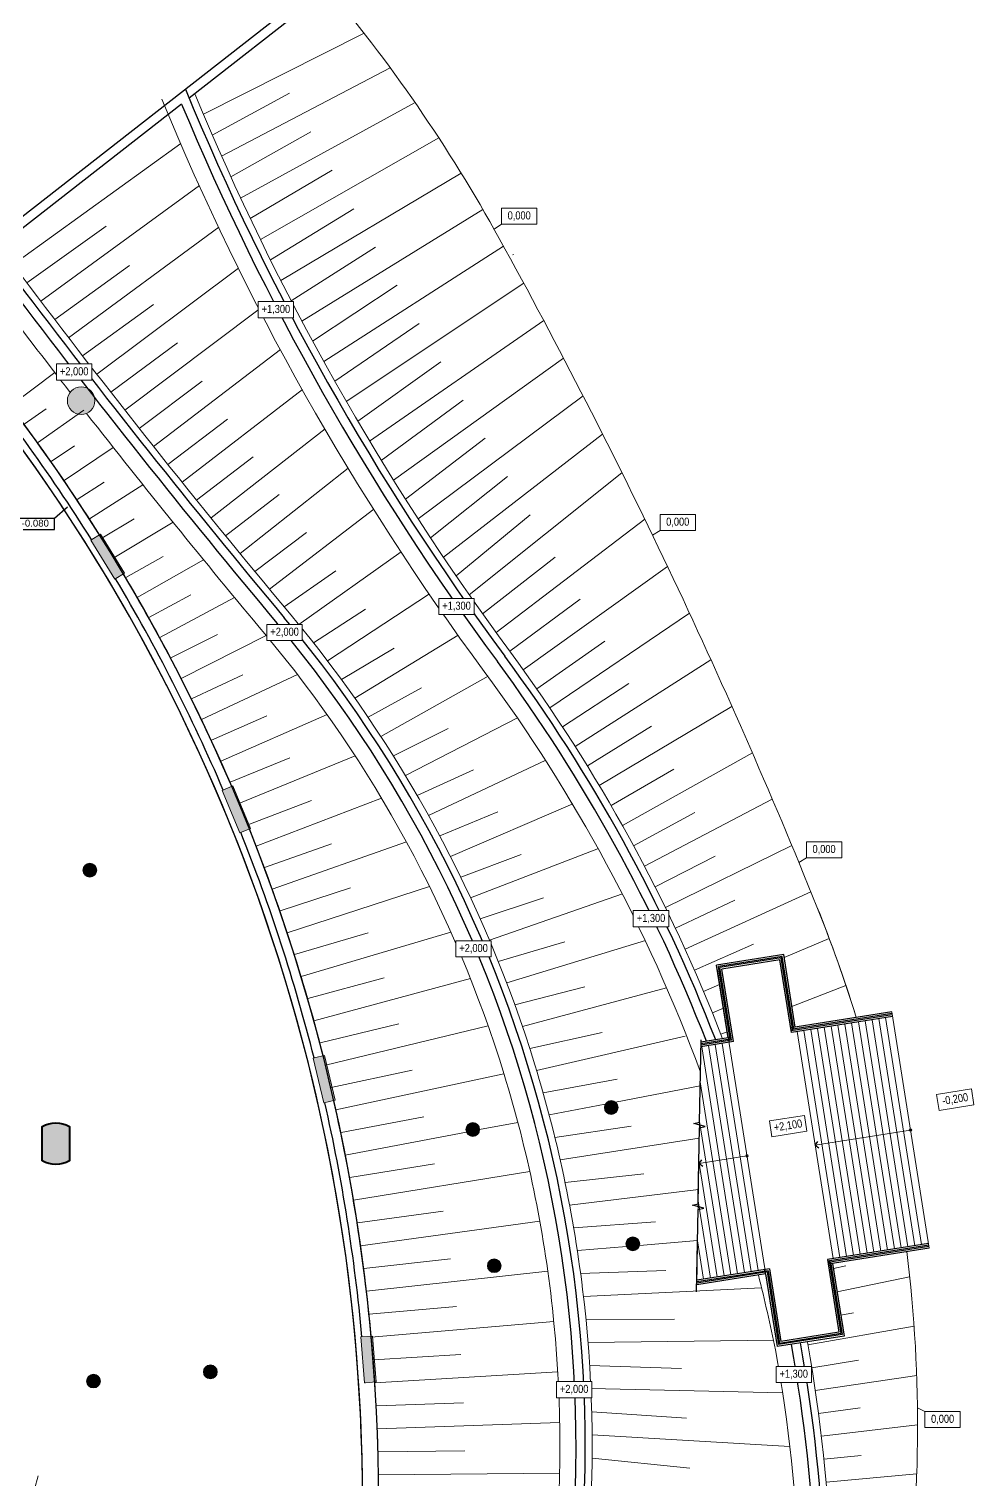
# Model space of a CAD drawing. Header units: millimetres. Extents: x 72919 to 485785, y -53256 to 338519.
# Drawn here: x 400442 to 441544, y 181885 to 244956 of the extents above; entities that cross this region are included whole.
import ezdxf
from ezdxf.enums import TextEntityAlignment as Align

# ---------------------------------------------------------------- set-up
doc = ezdxf.new("R2010")
doc.units = ezdxf.units.MM
doc.set_wipeout_variables(frame=1)
for name, color, linetype, lineweight in [('door', 177, 'Continuous', 9), ('gr', 251, 'Continuous', 40), ('h', 7, 'Continuous', 9), ('stairs', 4, 'Continuous', 5), ('wall', 5, 'Continuous', 40)]:
    doc.layers.add(name, color=color, linetype=linetype, lineweight=lineweight)
doc.styles.add('STW_ARIAL', font='arial.ttf')
doc.styles.add('Шрифт надписей', font='ARIALN.TTF')

# ---------------------------------------------------------------- blocks, each defined once
blk = doc.blocks.new('Пилон 1')
at = {"layer": 'wall', "lineweight": 9, "ltscale": 400, "true_color": 0x000000}
h = blk.add_hatch(color=18, dxfattribs=at)
h.dxf.hatch_style = 1
edge = h.paths.add_edge_path()
edge.add_line((600, -750), (600, 750))
edge.add_arc((0, -375), 1275, 61.92751, 118.07249)
edge.add_line((-600, 750), (-600, -750))
edge.add_arc((0, 375), 1275, 241.92751, 298.07249)
at = {"layer": 'wall', "color": 0, "ltscale": 400}
blk.add_lwpolyline([(600, -750), (600, 750, 0.25), (-600, 750), (-600, -750, 0.25), (600, -750)], format="xyb", dxfattribs=at)
blk = doc.blocks.new('Откосы  по обваловке')
at = {"layer": 'gr', "lineweight": 18, "flags": 128}
for points in [[(35126.223, 32719.976), (35157.835, 32730.313, 0.175307), (35200.105, 32763.33), (35201.249, 32765.21)], [(35199.512, 32758.06, -0.003692), (35202.57, 32762.51)], [(35127.839, 32716.525, -0.05559), (35147.589, 32719.482, 0.097225), (35168.748, 32724.467, 0.047263), (35177.986, 32729.752, 0.100051), (35193.344, 32746, -0.012895), (35203.693, 32761.672, -0.012895)], [(35127.236, 32717.813, -0.056282), (35147.536, 32720.881, 0.097225), (35168.17, 32725.742, 0.047263), (35177.18, 32730.896, 0.100051), (35192.157, 32746.741, -0.00844), (35198.865, 32757.099, -0.00844)], [(35184.374, 32717.168, 0.02078), (35188.337, 32720.23, 0.030112), (35211.673, 32742.397, 0.049716), (35219.884, 32753.163)], [(35184.291, 32717.109, 0.021202), (35188.337, 32720.23)], [(35131.947, 32707.751, 0.139769), (35169.464, 32715.956, 0.008741), (35172.322, 32717.667, 0.008741)], [(35132.621, 32706.31, 0.136535), (35170.141, 32714.705), (35170.221, 32714.75)], [(35134.509, 32701.335, -0.026096), (35159.551, 32706.914, 0.068771), (35175.295, 32711.86, 0.068771)]]:
    blk.add_lwpolyline(points, format="xyb", dxfattribs=at)
for points in [[(35211.293, 32756.843), (35204.281, 32761.959)], [(35206.865, 32758.81), (35203.452, 32761.326)], [(35200.122, 32758.958), (35198.138, 32760.348)], [(35209.81, 32755.509), (35202.883, 32760.507)], [(35198.514, 32758.827), (35197.573, 32759.522)], [(35205.561, 32757.317), (35202.314, 32759.683)], [(35198.966, 32757.25), (35196.979, 32758.718)], [(35208.352, 32754.152), (35201.75, 32758.86)], [(35204.275, 32755.809), (35201.186, 32758.034)], [(35197.364, 32757.151), (35196.392, 32757.908)], [(35197.816, 32755.53), (35195.778, 32757.119)], [(35206.92, 32752.772), (35200.626, 32757.208)], [(35196.256, 32755.433), (35195.171, 32756.323)], [(35203.008, 32754.284), (35200.067, 32756.378)], [(35218.331, 32750.758), (35212.81, 32756.312)], [(35196.672, 32753.798), (35194.537, 32755.55)], [(35205.512, 32751.369), (35199.511, 32755.549)], [(35214.84, 32753.04), (35212.069, 32755.66)], [(35217.258, 32749.216), (35211.318, 32754.988)], [(35195.149, 32753.701), (35193.911, 32754.771)], [(35201.758, 32752.745), (35198.957, 32754.716)], [(35213.535, 32751.633), (35210.589, 32754.324)], [(35195.531, 32752.048), (35193.257, 32754.014)], [(35204.13, 32749.943), (35198.406, 32753.885)], [(35216.156, 32747.72), (35209.849, 32753.638)], [(35193.986, 32752), (35192.611, 32753.25)], [(35200.527, 32751.191), (35197.855, 32753.049)], [(35212.235, 32750.225), (35209.131, 32752.961)], [(35194.392, 32750.279), (35191.938, 32752.51)], [(35192.768, 32750.332), (35191.273, 32751.763)], [(35202.774, 32748.495), (35197.309, 32752.214)], [(35215.022, 32746.266), (35208.404, 32752.263)], [(35199.314, 32749.622), (35196.764, 32751.375)], [(35210.939, 32748.815), (35207.698, 32751.574)], [(35193.252, 32748.485), (35190.581, 32751.041)], [(35201.444, 32747.026), (35196.222, 32750.537)], [(35213.855, 32744.85), (35206.982, 32750.863)], [(35191.497, 32748.701), (35189.897, 32750.311)], [(35209.647, 32747.403), (35206.289, 32750.162)], [(35192.109, 32746.665), (35189.188, 32749.606)], [(35198.121, 32748.038), (35195.681, 32749.695)], [(35212.653, 32743.469), (35205.586, 32749.439)], [(35190.173, 32747.107), (35188.486, 32748.894)], [(35200.14, 32745.535), (35195.144, 32748.855)], [(35208.359, 32745.987), (35204.905, 32748.726)], [(35190.925, 32744.854), (35187.759, 32748.207)], [(35196.911, 32746.393), (35194.606, 32748.007)], [(35211.414, 32742.12), (35204.214, 32747.99)], [(35188.798, 32745.552), (35187.038, 32747.513)], [(35189.667, 32743.086), (35186.294, 32746.845)], [(35198.788, 32743.932), (35194.073, 32747.162)], [(35207.073, 32744.567), (35203.546, 32747.266)], [(35187.372, 32744.039), (35185.557, 32746.169)], [(35195.726, 32744.656), (35193.537, 32746.308)], [(35210.156, 32740.785), (35202.868, 32746.518)], [(35188.337, 32741.366), (35184.796, 32745.521)], [(35197.394, 32742.217), (35193.004, 32745.46)], [(35205.789, 32743.143), (35202.212, 32745.782)], [(35185.899, 32742.57), (35184.041, 32744.864)], [(35208.885, 32739.454), (35201.548, 32745.023)], [(35186.938, 32739.696), (35183.264, 32744.234)], [(35194.543, 32742.918), (35192.452, 32744.615)], [(35204.507, 32741.713), (35200.905, 32744.276)], [(35184.377, 32741.145), (35182.493, 32743.597)], [(35196.04, 32740.486), (35191.89, 32743.786)], [(35207.6, 32738.128), (35200.254, 32743.505)], [(35185.471, 32738.08), (35181.7, 32742.987)], [(35193.315, 32741.21), (35191.309, 32742.961)], [(35182.811, 32739.767), (35180.914, 32742.37)], [(35203.226, 32740.277), (35199.624, 32742.747)], [(35183.939, 32736.522), (35180.106, 32741.781)], [(35194.72, 32738.73), (35190.718, 32742.153)], [(35206.3, 32736.804), (35198.986, 32741.965)], [(35181.199, 32738.438), (35179.304, 32741.183)], [(35192.042, 32739.535), (35190.107, 32741.349)], [(35201.945, 32738.834), (35198.37, 32741.195)], [(35182.343, 32735.023), (35178.481, 32740.615)], [(35193.428, 32736.942), (35189.488, 32740.562)], [(35204.983, 32735.482), (35197.746, 32740.403)], [(35179.546, 32737.159), (35177.664, 32740.037)], [(35190.725, 32737.892), (35188.849, 32739.781)], [(35180.687, 32733.586), (35176.827, 32739.49)], [(35200.664, 32737.384), (35197.142, 32739.623)], [(35177.852, 32735.932), (35175.995, 32738.934)], [(35192.108, 32735.162), (35188.202, 32739.017)], [(35203.648, 32734.16), (35196.532, 32738.819)], [(35176.118, 32734.758), (35174.3, 32737.873)], [(35178.973, 32732.216), (35175.145, 32738.408)], [(35189.363, 32736.282), (35187.536, 32738.258)], [(35199.258, 32735.784), (35195.931, 32738.014)], [(35177.204, 32730.913), (35173.436, 32737.369)], [(35190.729, 32733.42), (35186.862, 32737.518)], [(35202.032, 32732.585), (35195.338, 32737.203)], [(35174.348, 32733.638), (35172.577, 32736.856)], [(35187.957, 32734.706), (35186.169, 32736.784)], [(35174.284, 32731.679), (35171.701, 32736.374)], [(35189.291, 32731.717), (35185.469, 32736.068)], [(35197.86, 32734.175), (35194.751, 32736.387)], [(35173.513, 32728.523), (35169.942, 32735.423)], [(35172.542, 32732.574), (35170.83, 32735.882)], [(35186.508, 32733.164), (35184.751, 32735.359)], [(35200.393, 32731.014), (35194.164, 32735.573)], [(35170.703, 32731.568), (35169.058, 32734.953)], [(35187.795, 32730.056), (35184.026, 32734.668)], [(35196.453, 32732.587), (35193.565, 32734.766)], [(35168.833, 32730.62), (35167.264, 32734.07)], [(35171.597, 32727.44), (35168.159, 32734.516)], [(35169.639, 32726.433), (35166.354, 32733.656)], [(35185.014, 32731.656), (35183.283, 32733.985)], [(35198.754, 32729.469), (35192.955, 32733.969)], [(35167.642, 32725.506), (35164.527, 32732.841)], [(35166.934, 32729.731), (35165.448, 32733.232)], [(35186.242, 32728.438), (35182.534, 32733.32)], [(35195.022, 32731.031), (35192.334, 32733.18)], [(35165.008, 32728.902), (35163.61, 32732.441)], [(35183.477, 32730.184), (35181.767, 32732.664)], [(35197.116, 32727.951), (35191.702, 32732.399)], [(35163.057, 32728.135), (35161.754, 32731.696)], [(35165.609, 32724.659), (35162.68, 32732.073)], [(35184.632, 32726.865), (35180.994, 32732.027)], [(35193.566, 32729.506), (35191.059, 32731.628)], [(35161.083, 32727.43), (35159.879, 32730.999)], [(35163.544, 32723.894), (35160.815, 32731.352)], [(35175.383, 32729.682), (35174.567, 32731.164)], [(35181.896, 32728.749), (35180.205, 32731.399)], [(35161.451, 32723.213), (35158.932, 32730.679)], [(35182.957, 32725.354), (35179.41, 32730.789)], [(35195.475, 32726.456), (35190.405, 32730.866)], [(35180.237, 32727.408), (35178.598, 32730.19)], [(35192.086, 32728.012), (35189.741, 32730.113)], [(35178.513, 32726.154), (35176.95, 32729.038)], [(35181.206, 32723.93), (35177.782, 32729.609)], [(35193.832, 32724.983), (35189.066, 32729.369)], [(35177.321, 32726.314), (35176.114, 32728.487)], [(35190.583, 32726.549), (35188.381, 32728.635)], [(35176.754, 32724.943), (35175.262, 32727.947)], [(35192.185, 32723.531), (35187.686, 32727.91)], [(35177.188, 32721.968), (35174.406, 32727.425)], [(35189.056, 32725.116), (35186.98, 32727.196)], [(35174.959, 32723.774), (35173.535, 32726.916)], [(35190.533, 32722.098), (35186.265, 32726.491)], [(35173.129, 32722.648), (35171.774, 32725.947)], [(35175.044, 32721.309), (35172.662, 32726.425)], [(35179.362, 32722.638), (35177.54, 32725.919)], [(35171.719, 32723.512), (35170.883, 32725.488)], [(35187.506, 32723.713), (35185.54, 32725.796)], [(35171.837, 32717.367), (35169.072, 32724.615)], [(35171.264, 32721.566), (35169.978, 32725.042)], [(35188.873, 32720.682), (35184.805, 32725.112)], [(35169.358, 32720.543), (35168.152, 32724.201)], [(35185.932, 32722.34), (35184.061, 32724.438)], [(35167.411, 32719.593), (35166.297, 32723.426)], [(35169.836, 32716.171), (35167.232, 32723.806)], [(35183.805, 32723.201), (35183.307, 32723.774)], [(35165.427, 32718.71), (35164.415, 32722.717)], [(35167.774, 32715.077), (35165.363, 32723.064)], [(35172.926, 32720.657), (35171.941, 32722.988)], [(35182.877, 32722.726), (35182.544, 32723.121)], [(35163.408, 32717.895), (35162.51, 32722.076)], [(35165.663, 32714.06), (35163.469, 32722.389)], [(35181.956, 32722.254), (35181.772, 32722.479)], [(35187.196, 32719.294), (35185.801, 32720.901)], [(35185.474, 32717.965), (35183.875, 32719.915)], [(35172.311, 32710.546), (35170.1, 32714.683)], [(35173.889, 32714.184), (35173.608, 32714.66)], [(35170.159, 32712.378), (35169.211, 32714.215)], [(35174.289, 32711.395), (35172.693, 32714.191)], [(35168.21, 32711.664), (35167.414, 32713.319)], [(35170.307, 32709.769), (35168.315, 32713.761)], [(35172.051, 32713.225), (35171.777, 32713.722)], [(35168.282, 32709.066), (35166.506, 32712.889)], [(35166.238, 32708.437), (35164.673, 32712.069)], [(35166.259, 32710.981), (35165.592, 32712.473)]]:
    blk.add_lwpolyline(points, dxfattribs=at)
at = {"layer": 'gr', "lineweight": 18}
for centre, radius, start, end in [((35288.221, 32669.818), 116.166, 130.43526, 144.56439), ((35288.221, 32669.818), 114.751, 130.60063, 144.56439), ((35136.297, 32777.927), 70.297, 308.3698, 324.56439), ((35136.297, 32777.927), 71.711, 309.18936, 324.56439)]:
    blk.add_arc(centre, radius, start, end, dxfattribs=at)

msp = doc.modelspace()

# ---------------------------------------------------------------- hatches: boundary and pattern name
at = {"ltscale": 500, "true_color": 0x000000}
h = msp.add_hatch(color=18, dxfattribs=at)
h.dxf.hatch_style = 1
edge = h.paths.add_edge_path()
edge.add_arc((402709.26131, 228790.24404), 600, 180, 540, ccw=False)
h = msp.add_hatch(color=18, dxfattribs=at)
h.dxf.hatch_style = 1
edge = h.paths.add_edge_path()
edge.add_arc((403089.55145, 208368.70888), 300, 0, 360)
h = msp.add_hatch(color=18, dxfattribs=at)
h.dxf.hatch_style = 1
edge = h.paths.add_edge_path()
edge.add_arc((425766.41772, 198043.12524), 300, 0, 360)
h = msp.add_hatch(color=18, dxfattribs=at)
h.dxf.hatch_style = 1
edge = h.paths.add_edge_path()
edge.add_arc((419741.51884, 197088.875), 300, 0, 360)
h = msp.add_hatch(color=18, dxfattribs=at)
h.dxf.hatch_style = 1
edge = h.paths.add_edge_path()
edge.add_arc((426705.02451, 192116.99519), 300, 0, 360)
h = msp.add_hatch(color=18, dxfattribs=at)
h.dxf.hatch_style = 1
edge = h.paths.add_edge_path()
edge.add_arc((420680.12563, 191162.74496), 300, 0, 360)
h = msp.add_hatch(color=18, dxfattribs=at)
h.dxf.hatch_style = 1
edge = h.paths.add_edge_path()
edge.add_arc((408329.26828, 186545.13928), 300, 0, 360)
h = msp.add_hatch(color=18, dxfattribs=at)
h.dxf.hatch_style = 1
edge = h.paths.add_edge_path()
edge.add_arc((403244.98987, 186144.99789), 300, 0, 360)
at = {"layer": 'wall', "lineweight": 18, "ltscale": 0.007407, "true_color": 0x000000}
h = msp.add_hatch(color=18, dxfattribs=at)
h.dxf.hatch_style = 1
h.paths.add_polyline_path([(403126.12257, 222726.72793), (404171.12556, 221021.4512), (404597.44475, 221282.70194), (403552.44176, 222987.97868)])
h = msp.add_hatch(color=18, dxfattribs=at)
h.dxf.hatch_style = 1
h.paths.add_polyline_path([(408850.42919, 211837.87875), (409615.80241, 209990.12231), (410077.74152, 210181.46562), (409312.3683, 212029.22205)])
h = msp.add_hatch(color=18, dxfattribs=at)
h.dxf.hatch_style = 1
h.paths.add_polyline_path([(412800.86881, 200187.61052), (413267.76622, 198242.87228), (413753.95078, 198359.59664), (413287.05336, 200304.33487)])
h = msp.add_hatch(color=18, dxfattribs=at)
h.dxf.hatch_style = 1
h.paths.add_polyline_path([(414880.32448, 188062.32529), (415037.24267, 186068.49062), (415535.70134, 186107.72017), (415378.78315, 188101.55484)])

# ---------------------------------------------------------------- linework, layer by layer
at = {"color": 18, "ltscale": 500, "true_color": 0x000000}
for p, q in [((415129.88246, 248486.42505), (395392.3375, 233078.14886)), ((413473.79951, 246686.13752), (407405.49072, 241948.86254)), ((407078.42363, 241693.53493), (398916.63406, 235321.96703)), ((421517.4373, 235118.83395), (421503.57871, 235144.473)), ((433267.65311, 204697.0292), (430347.78492, 204234.56751)), ((433205.30907, 204611.21999), (430433.59413, 204172.22347)), ((433163.74638, 204554.01385), (430490.80027, 204130.66077)), ((433101.40234, 204468.20464), (430576.60948, 204068.31673)), ((433601.99263, 201307.60195), (433101.40234, 204468.20464)), ((433601.99263, 201307.60195), (433101.40234, 204468.20464)), ((433601.99263, 201307.60195), (433101.40234, 204468.20464)), ((433601.99263, 201307.60195), (433101.40234, 204468.20464)), ((433664.33667, 201393.41116), (433163.74638, 204554.01385)), ((433664.33667, 201393.41116), (433163.74638, 204554.01385)), ((433664.33667, 201393.41116), (433163.74638, 204554.01385)), ((433664.33667, 201393.41116), (433163.74638, 204554.01385)), ((433705.89936, 201450.6173), (433205.30907, 204611.21999)), ((433705.89936, 201450.6173), (433205.30907, 204611.21999)), ((433705.89936, 201450.6173), (433205.30907, 204611.21999)), ((433705.89936, 201450.6173), (433205.30907, 204611.21999)), ((433768.2434, 201536.42651), (433267.65311, 204697.0292)), ((433768.2434, 201536.42651), (433267.65311, 204697.0292)), ((433768.2434, 201536.42651), (433267.65311, 204697.0292)), ((433768.2434, 201536.42651), (433267.65311, 204697.0292)), ((430848.37521, 201073.96482), (430347.78492, 204234.56751)), ((430934.18442, 201011.62078), (430433.59413, 204172.22347)), ((430991.39056, 200970.05808), (430490.80027, 204130.66077)), ((431077.19977, 200907.71404), (430576.60948, 204068.31673)), ((437965.9185, 202201.27293), (433570.70573, 201505.13962)), ((437977.65108, 202127.1963), (433582.43832, 201431.06299)), ((437985.4728, 202077.81189), (433590.26004, 201381.67857)), ((437997.20539, 202003.73526), (433601.99263, 201307.60195)), ((431077.19977, 200907.71404), (429665.79211, 200684.16903)), ((430991.39056, 200970.05808), (429667.12123, 200760.31443)), ((430934.18442, 201011.62078), (429668.00731, 200811.07803)), ((430854.56244, 201074.94478), (429669.33644, 200887.22342)), ((430846.74072, 201124.3292), (430885.84934, 200877.40711)), ((430846.74072, 201124.3292), (430885.84934, 200877.40711)), ((439561.55004, 192126.85186), (435166.33728, 191430.71854)), ((439573.28263, 192052.77523), (435178.06986, 191356.64192)), ((439581.10435, 192003.39081), (435185.89158, 191307.2575)), ((439592.83693, 191929.31419), (435197.62417, 191233.18087)), ((435166.33728, 191430.71854), (435666.92756, 188270.11585)), ((435166.33728, 191430.71854), (435666.92756, 188270.11585)), ((435166.33728, 191430.71854), (435666.92756, 188270.11585)), ((435252.14649, 191368.3745), (435752.73677, 188207.77181)), ((435252.14649, 191368.3745), (435752.73677, 188207.77181)), ((435252.14649, 191368.3745), (435752.73677, 188207.77181)), ((435309.35263, 191326.81181), (435809.94291, 188166.20912)), ((435309.35263, 191326.81181), (435809.94291, 188166.20912)), ((435309.35263, 191326.81181), (435809.94291, 188166.20912)), ((435395.16184, 191264.46777), (435895.75213, 188103.86508)), ((435395.16184, 191264.46777), (435895.75213, 188103.86508)), ((435395.16184, 191264.46777), (435895.75213, 188103.86508)), ((432481.48088, 190802.98604), (429485.0314, 190328.39507)), ((432543.82492, 190888.79525), (429486.36052, 190404.54046)), ((432585.38762, 190946.00139), (429487.24661, 190455.30406)), ((432647.73166, 191031.8106), (429488.57573, 190531.44946)), ((432489.3026, 190753.60162), (432450.19399, 191000.52371)), ((432481.48088, 190802.98604), (432450.19399, 191000.52371)), ((432481.48088, 190802.98604), (432982.07117, 187642.38335)), ((432543.82492, 190888.79525), (433044.41521, 187728.19256)), ((432585.38762, 190946.00139), (433085.9779, 187785.3987)), ((432647.73166, 191031.8106), (433148.32194, 187871.20791)), ((435895.75213, 188103.86508), (432982.07117, 187642.38335)), ((435809.94291, 188166.20912), (433044.41521, 187728.19256)), ((435752.73677, 188207.77181), (433085.9779, 187785.3987)), ((435666.92756, 188270.11585), (433148.32194, 187871.20791))]:
    msp.add_line(p, q, dxfattribs=at)
for points in [[(415650.43379, 180914.99944, 0.4142135624), (336810.43379, 259754.99944), (221610.43379, 259754.99944, 0.4142135624), (142770.43379, 180914.99944), (142770.43379, 104414.99944, 0.4142135624), (221610.43379, 25574.99944), (336810.43379, 25574.99944, 0.4142135624), (415650.43379, 104414.99944)], [(414950.43379, 180914.99944, 0.4142135624), (336810.43379, 259054.99944), (221610.43379, 259054.99944, 0.4142135624), (143470.43379, 180914.99944), (143470.43379, 104414.99944, 0.4142135624), (221610.43379, 26274.99944), (336810.43379, 26274.99944, 0.4142135624), (414950.43379, 104414.99944)]]:
    msp.add_lwpolyline(points, format="xyb", close=True, dxfattribs=at)
for points in [[(414950.43379, 180914.99944, 0.1839071549), (395168.47746, 232878.43215, 0.1839071549)], [(403163.59451, 222749.09633, 0.0329073073), (397101.27852, 231093.15845, 0.0329073073)], [(408890.97156, 211854.12797, 0.0329073073), (404208.59164, 221043.816, 0.0329073073)], [(412843.48655, 200197.33559, 0.0329073073), (409656.33842, 210006.36891, 0.0329073073)], [(414923.81544, 188065.7481, 0.0329073073), (413310.37728, 198252.59575, 0.0329073073)]]:
    msp.add_lwpolyline(points, format="xyb", dxfattribs=at)
msp.add_lwpolyline([(402121.2916, 224159.09597), (401547.05471, 223660.10094)], dxfattribs=at)
msp.add_lwpolyline([(401547.05471, 223660.10385), (399851.94919, 223660.10094), (399851.95001, 223180.70125), (401547.05553, 223180.70416)], close=True, dxfattribs=at)
at = {"ltscale": 100}
for points in [[(429551.38101, 194129.56184), (429604.16946, 197153.80994), (429855.22216, 197211.93732), (429357.47986, 197345.64448), (429608.53256, 197403.77186), (429670.99461, 200982.21991)], [(429479.68169, 190021.91005), (429542.14373, 193600.35809), (429793.19643, 193658.48547), (429295.45413, 193792.19263), (429546.50683, 193850.32001), (429561.49092, 194708.75798)]]:
    msp.add_lwpolyline(points, dxfattribs=at)
at = {"color": 18, "ltscale": 500, "true_color": 0x000000}
for centre, radius, start, end in [((513672.56908, 286041.44207), 115051.49939, 202.3278863021, 216.4570143571), ((513672.56908, 286041.44207), 115451.49939, 202.5894836377, 216.4570143571), ((691020.86109, 453296.4676), 364469.15144, 216.9888966142, 219.9326888865), ((691020.86109, 453296.4676), 364869.15144, 216.992757622, 219.9326888865), ((336810.43379, 180914.99944), 78840, 32.226754395, 39.7732456222), ((336810.43379, 180914.99944), 78840, 23.2267543989, 30.7732456198), ((368509.4715, 183322.30023), 55725.24637, 344.0426644551, 39.9326888865), ((368509.4715, 183322.30023), 56125.24637, 344.0426644551, 39.9326888865), ((363700.02303, 175241.62169), 71411.27106, 21.1335300533, 36.4570143571), ((363700.02303, 175241.62169), 71011.27106, 21.2029265423, 36.4570143571), ((336810.43379, 180914.99944), 78840, 14.2267543931, 21.7732456189), ((336810.43379, 180914.99944), 78840, 5.2267543866, 12.7732456137), ((363700.02303, 175241.62169), 71011.27106, 338.6536750846, 10.1377298949), ((363700.02303, 175241.62169), 71411.27106, 338.4619108748, 10.1313562325)]:
    msp.add_arc(centre, radius, start, end, dxfattribs=at)
at = {"layer": 'door', "linetype": 'ByBlock', "ltscale": 100}
msp.add_line((400524.89599, 180867.79907), (400837.60393, 182026.33856), dxfattribs=at)
at = {"layer": 'h'}
for p, q in [((420992.04049, 236465.75899), (420668.27461, 236254.46419)), ((427888.64955, 223143.18877), (427564.88367, 222931.89397)), ((434253.01427, 208906.44344), (433929.24839, 208695.14864)), ((439409.2812, 184820.95185), (439086.55816, 184985.96221))]:
    msp.add_line(p, q, dxfattribs=at)
for points in [[(420992.04049, 236465.75899), (422532.04049, 236465.75899), (422532.04049, 237165.75899), (420992.04049, 237165.75899)], [(427888.64955, 223143.18877), (429428.64955, 223143.18877), (429428.64955, 223843.18877), (427888.64955, 223843.18877)], [(434253.01427, 208906.44344), (435793.01427, 208906.44344), (435793.01427, 209606.44344), (434253.01427, 209606.44344)], [(441434.85042, 198852.70704), (439913.81038, 198611.79796), (440023.3145, 197920.41612), (441544.35455, 198161.3252)], [(434166.60014, 197701.52928), (432645.5601, 197460.62021), (432755.06422, 196769.23837), (434276.10427, 197010.14745)], [(439409.2812, 184120.95185), (440949.2812, 184120.95185), (440949.2812, 184820.95185), (439409.2812, 184820.95185)]]:
    msp.add_lwpolyline(points, close=True, dxfattribs=at)
at = {"layer": 'stairs', "color": 4}
for p, q in [((430385.2594, 204038.00986), (432950.78463, 187839.92107)), ((437108.28588, 201862.94424), (438672.63053, 191986.06084)), ((437404.59239, 201909.87458), (438968.93704, 192032.99118)), ((437700.89889, 201956.80492), (439265.24354, 192079.92152)), ((437965.9185, 202201.27293), (439592.83693, 191929.31419)), ((433848.91436, 201346.71051), (435413.25901, 191469.8271)), ((434145.22086, 201393.64085), (435709.56551, 191516.75744)), ((434441.52736, 201440.57119), (436005.87201, 191563.68778)), ((434737.83387, 201487.50153), (436302.17852, 191610.61812)), ((435034.14037, 201534.43187), (436598.48502, 191657.54846)), ((435330.44687, 201581.36221), (436894.79152, 191704.4788)), ((435626.75337, 201628.29255), (437191.09802, 191751.40914)), ((435923.05987, 201675.22288), (437487.40452, 191798.33948)), ((436219.36638, 201722.15322), (437783.71103, 191845.26982)), ((436515.67288, 201769.08356), (438080.01753, 191892.20016)), ((436811.97938, 201816.0139), (438376.32403, 191939.1305)), ((429700.62333, 200689.68576), (431264.96798, 190812.80235)), ((429996.92983, 200736.61609), (431561.27448, 190859.73269)), ((430293.23633, 200783.54643), (431857.58098, 190906.66303)), ((430589.54284, 200830.47677), (432153.88749, 190953.59337)), ((429639.18511, 199159.8554), (430968.66148, 190765.87201)), ((429609.03379, 197432.48739), (430672.35497, 190718.94167)), ((429578.88247, 195705.11937), (430376.04847, 190672.01133)), ((429548.73115, 193977.75135), (430079.74197, 190625.08099)), ((429518.57983, 192250.38333), (429783.43547, 190578.15065))]:
    msp.add_line(p, q, dxfattribs=at)
at = {"layer": 'stairs', "color": 4, "ltscale": 100}
for p, q in [((438779.37772, 197065.29356), (434631.08668, 196408.26881)), ((431668.02166, 195938.96541), (429593.87615, 195610.45303))]:
    msp.add_line(p, q, dxfattribs=at)
at = {"layer": 'stairs', "color": 4, "lineweight": 30}
for p, q in [((434631.08668, 196408.26881), (434748.64406, 196570.07197)), ((434631.08668, 196408.26881), (434792.88985, 196290.71143)), ((429593.87615, 195610.45303), (429711.43353, 195772.25619)), ((429593.87615, 195610.45303), (429755.67931, 195492.89566))]:
    msp.add_line(p, q, dxfattribs=at)
at = {"layer": 'stairs', "color": 4, "ltscale": 100}
for centre in [(438779.37772, 197065.29356), (431668.02166, 195938.96541)]:
    msp.add_circle(centre, 54.53058, dxfattribs=at)
at = {"layer": 'wall', "color": 18, "lineweight": 18, "ltscale": 0.007407, "true_color": 0x000000}
for p, q in [((429669.33644, 200887.22342), (429485.0314, 190328.39507)), ((415378.78315, 188101.55484), (414880.32448, 188062.32529)), ((414880.32448, 188062.32529), (415037.24267, 186068.49062)), ((415535.70134, 186107.72017), (415378.78315, 188101.55484)), ((415037.24267, 186068.49062), (415080.73363, 186071.91344)), ((415080.73363, 186071.91344), (415535.70134, 186107.72017))]:
    msp.add_line(p, q, dxfattribs=at)
for points in [[(403552.71779, 222987.55138), (403126.3977, 222726.3021), (404171.39483, 221021.02177), (404597.71492, 221282.27105)], [(404597.71492, 221282.27105), (403552.71779, 222987.55138)], [(409075.76245, 211930.67086), (408850.66691, 211837.43324), (409616.03377, 209989.67417), (410077.97354, 210181.01589)], [(410077.97354, 210181.01589), (409312.60667, 212028.77496), (409075.76245, 211930.67086)], [(413037.9763, 200244.02845), (412801.06648, 200187.15144), (413267.95721, 198242.4116), (413504.86703, 198299.28861)], [(413504.86703, 198299.28861), (413754.14217, 198359.13428), (413287.25144, 200303.87412), (413037.9763, 200244.02845)]]:
    msp.add_lwpolyline(points, dxfattribs=at)
for centre, radius in [((402709.26131, 228790.24404), 600), ((403089.55145, 208368.70888), 300), ((425766.43275, 198041.64093), 300), ((419741.53387, 197087.39069), 300), ((426705.03954, 192115.51089), 300), ((420680.14066, 191161.26065), 300), ((408329.28331, 186543.65497), 300), ((403245.00491, 186143.51358), 300)]:
    msp.add_circle(centre, radius, dxfattribs=at)

# ---------------------------------------------------------------- block references
at = {"layer": 'wall', "color": 18, "lineweight": 18, "ltscale": 0.007407, "true_color": 0x000000, "xscale": 999.9999999999999, "yscale": 999.9999999999999, "zscale": 999.9999999999999, "rotation": 71.89262594900111}
msp.add_blockref('Откосы  по обваловке', (20598007.21244, -43408295.21277), dxfattribs=at)
at = {"layer": 'wall', "color": 18, "lineweight": 18, "ltscale": 0.007407, "true_color": 0x000000, "xscale": -1}
msp.add_blockref('Пилон 1', (401609.16528, 196471.79849), dxfattribs=at)
msp.add_blockref('Пилон 1', (401609.16528, 196471.79849), dxfattribs=at)

# ---------------------------------------------------------------- texts
at = {"color": 18, "ltscale": 500, "true_color": 0x000000, "style": 'STW_ARIAL'}
msp.add_text('-0.080', height=298.8, rotation=0.0000984508, dxfattribs=at).set_placement((400715.67492, 223461.53664), align=Align.MIDDLE_CENTER)
at = {"layer": 'h', "char_height": 350, "attachment_point": 5, "style": 'Шрифт надписей'}
for insert in [(421762.04049, 236815.75899), (428658.64955, 223493.18877), (435023.01427, 209256.44344), (440179.2812, 184470.95185)]:
    msp.add_mtext_dynamic_manual_height_columns('0,000', width=350, gutter_width=50, heights=[0], dxfattribs=dict(at, insert=insert))
for s, insert, rotation in [('-0,200', (440729.08246, 198386.56158), 9.0000000025), ('+2,100', (433460.83218, 197235.38383), 9.0000000004)]:
    msp.add_mtext_dynamic_manual_height_columns(s, width=5.8397345, gutter_width=50, heights=[0], dxfattribs=dict(at, insert=insert, rotation=rotation))

# ---------------------------------------------------------------- next in the draw order: wipeouts: each hides what was drawn before it
for points in [[(410410.76577, 233095.92007), (411950.76577, 233095.92007), (411950.76577, 232395.92007), (410410.76577, 232395.92007)], [(401637.5583, 230384.99979), (403177.5583, 230384.99979), (403177.5583, 229684.99979), (401637.5583, 229684.99979)], [(418268.72218, 220188.65918), (419808.72218, 220188.65918), (419808.72218, 219488.65918), (418268.72218, 219488.65918)], [(410788.85938, 219056.66522), (412328.85938, 219056.66522), (412328.85938, 218356.66522), (410788.85938, 218356.66522)], [(426727.13725, 206606.41576), (428267.13725, 206606.41576), (428267.13725, 205906.41576), (426727.13725, 205906.41576)], [(419008.29285, 205298.15235), (420548.29285, 205298.15235), (420548.29285, 204598.15235), (419008.29285, 204598.15235)], [(432933.47951, 186782.78635), (434473.47951, 186782.78635), (434473.47951, 186082.78635), (432933.47951, 186082.78635)], [(423383.02576, 186120.19157), (424923.02576, 186120.19157), (424923.02576, 185420.19157), (423383.02576, 185420.19157)]]:
    msp.add_wipeout(points).dxf.layer = 'h'

# ---------------------------------------------------------------- next in the draw order: linework, layer by layer
at = {"layer": 'h'}
for points in [[(410410.76577, 232395.92007), (411950.76577, 232395.92007), (411950.76577, 233095.92007), (410410.76577, 233095.92007)], [(401637.5583, 229684.99979), (403177.5583, 229684.99979), (403177.5583, 230384.99979), (401637.5583, 230384.99979)], [(418268.72218, 219488.65918), (419808.72218, 219488.65918), (419808.72218, 220188.65918), (418268.72218, 220188.65918)], [(410788.85938, 218356.66522), (412328.85938, 218356.66522), (412328.85938, 219056.66522), (410788.85938, 219056.66522)], [(426727.13725, 205906.41576), (428267.13725, 205906.41576), (428267.13725, 206606.41576), (426727.13725, 206606.41576)], [(419008.29285, 204598.15235), (420548.29285, 204598.15235), (420548.29285, 205298.15235), (419008.29285, 205298.15235)], [(432933.47951, 186082.78635), (434473.47951, 186082.78635), (434473.47951, 186782.78635), (432933.47951, 186782.78635)], [(423383.02576, 185420.19157), (424923.02576, 185420.19157), (424923.02576, 186120.19157), (423383.02576, 186120.19157)]]:
    msp.add_lwpolyline(points, close=True, dxfattribs=at)

# ---------------------------------------------------------------- next in the draw order: texts
at = {"layer": 'h', "char_height": 350, "attachment_point": 5, "style": 'Шрифт надписей'}
for s, insert in [('+1,300', (411180.76577, 232745.92007)), ('+2,000', (402407.5583, 230034.99979)), ('+1,300', (419038.72218, 219838.65918)), ('+2,000', (411558.85938, 218706.66522)), ('+1,300', (427497.13725, 206256.41576)), ('+2,000', (419778.29285, 204948.15235)), ('+1,300', (433703.47951, 186432.78635)), ('+2,000', (424153.02576, 185770.19157))]:
    msp.add_mtext_dynamic_manual_height_columns(s, width=350, gutter_width=50, heights=[0], dxfattribs=dict(at, insert=insert))

doc.saveas('drawing.dxf')
